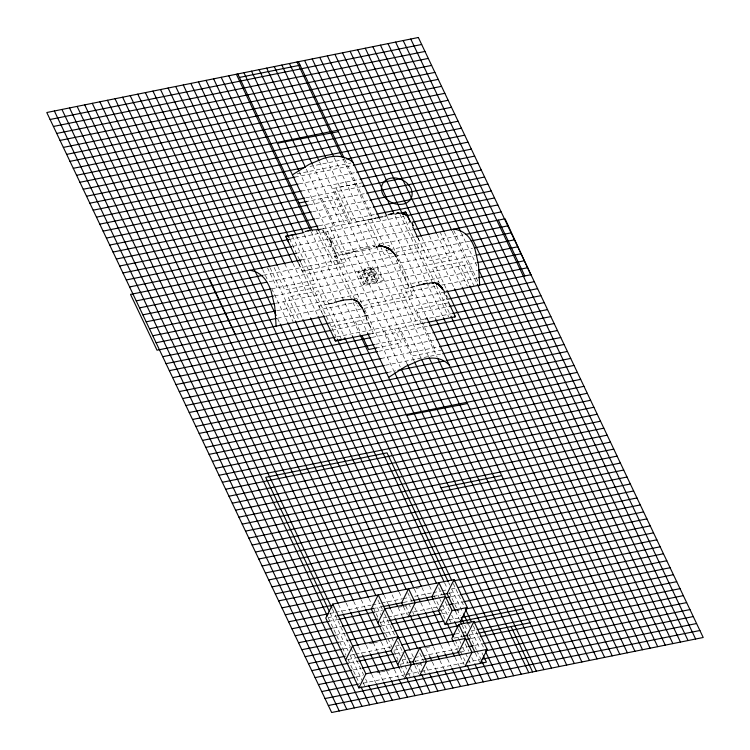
<?xml version="1.0" encoding="UTF-8"?>
<svg xmlns="http://www.w3.org/2000/svg" width="750" height="750" viewBox="0 0 750 750"><rect width="100%" height="100%" fill="white"/><g stroke="black" fill="none" stroke-linecap="round" stroke-linejoin="round"><path stroke-width="0.56" stroke-dasharray="3.75 2.81" d="M357.928 272.372L377.381 268.444L383.175 280.65L363.731 284.578L357.928 272.372L358.528 271.163L371.803 268.481L377.597 280.697L376.997 281.897L371.203 269.691M362.016 274.406L375.778 271.631L379.097 278.606L365.334 281.391L362.016 274.406L365.006 268.397L372.591 266.859L375.9 273.844L372.909 279.853L369.6 272.878L372.591 266.859M363.731 284.578L364.322 283.369L358.528 271.163M365.334 281.391L368.316 275.372L365.006 268.397M353.925 251.597L372.244 246.797M355.369 251.147L334.425 256.284L354.703 298.969M332.344 302.953L325.509 304.716M414.356 286.388L407.522 288.159M346.781 253.65L349.594 252.9L348.197 253.266M329.381 303.778L330.356 303.525L328.406 304.031M411.394 287.222L412.369 286.969L410.419 287.475M366.778 247.922L363.975 248.644M375.347 218.203L376.312 217.969L368.709 219.544M374.4 218.391L376.312 217.969M342.619 254.625L378.103 247.462M298.594 263.316L302.316 271.172L311.794 269.25M322.716 228.825L323.663 228.637M391.903 253.078L384.328 254.616L381.019 247.631M438.797 281.841L436.903 282.225M363.731 305.4L412.866 295.491L395.578 259.069M426.928 322.462L417.45 324.375L400.884 289.5L415.106 286.622M309.909 166.425L344.306 159.488M297.019 173.887L350.794 163.031M294.872 177.112L352.209 165.534M299.325 183.853L355.519 172.509M301.491 191.062L358.837 179.484M356.391 183.806L333.647 188.391L350.203 223.275M305.953 197.812L361.003 186.694M305.222 201.778L331.762 196.416L345.009 224.325M309.262 204.787L365.456 193.444M312.581 211.762L368.775 200.419M315.891 218.737L372.084 207.394M319.2 225.712L375.394 214.369M322.594 228.853L375.609 218.147M289.256 239.409L323.663 232.463M324.806 232.228L403.941 216.253M292.575 246.384L410.691 222.534M295.884 253.359L412.856 229.744M301.491 259.875L415.678 236.822M387.656 245.531L389.016 245.259L389.616 246.516M263.512 275.184L388.519 249.947M389.662 249.713L463.059 234.9M302.316 271.172L346.406 262.275L329.85 227.391M395.7 252.309L422.231 246.956L421.819 246.084M269.119 281.7L394.125 256.462M395.269 256.228L469.809 241.181M271.659 288.834L472.575 248.269M368.316 275.372L375.9 273.844M274.603 295.884L475.294 255.366M364.322 283.369L377.597 280.697M275.616 303.319L476.672 262.725M276.637 310.763L477.328 270.244M334.041 302.991L318.872 306.056L321.778 312.159M354.891 298.781L356.784 298.406L357.619 300.141M277.659 318.197L355.641 302.456M360.225 301.528L437.062 286.012M441.647 285.094L477.197 277.913M325.528 316.181L443.325 292.397M329.906 322.941L363.609 316.134M364.744 315.909L444.834 299.738M331.022 326.541L364.2 319.838M447.628 303L416.016 309.375L435.891 351.234M332.316 330.103L448.144 306.713M336.778 336.844L425.081 319.012M429.666 318.094L451.453 313.688M369.938 333.975L427.059 322.444M372.197 337.341L428.391 325.997M375.516 344.316L431.709 332.972M375.919 348.056L401.325 342.928L394.697 328.978M378.825 351.291L435.019 339.947M380.991 358.5L438.328 346.922M442.069 349.988L413.137 355.828L399.891 327.928M385.453 365.241L441.647 353.897M387.619 372.45L395.644 370.828M416.006 588.431L419.447 587.737M329.869 613.472L334.462 612.544M335.606 612.309L371.156 605.138M372.3 604.903L380.334 603.281M381.478 603.047L402.122 598.884M403.266 598.65L410.147 597.263M414.731 596.334L431.934 592.866M433.087 592.631L441.112 591.009M442.256 590.775L446.85 589.856M451.434 588.928L456.019 588M328.041 617.663L336.525 615.947M372.694 608.644L382.997 606.562M403.603 602.409L412.828 600.544M433.622 596.344L442.978 594.459M448.697 593.306L453.281 592.378M328.594 621.375L338.916 619.284M374.466 612.112L382.5 610.491M398.55 607.247L401.991 606.553M403.144 606.319L406.584 605.625M451.303 596.597L459.337 594.975M333.056 628.116L341.081 626.494M386.953 617.231L382.369 618.159L393.844 642.225M388.106 617.006L438.562 606.816M439.706 606.581L447.741 604.959M454.622 603.572L462.647 601.95M380.138 622.434L388.65 620.719M440.156 610.312L444.731 609.394M335.222 635.325L345.544 633.244M381.094 626.062L390.272 624.216M441.872 613.791L448.753 612.403M455.634 611.016L459.075 610.322M339.684 642.075L347.709 640.453M385.556 632.812L393.581 631.191M448.631 620.072L460.097 617.756M342.994 649.05L349.875 647.653M369.366 643.725L372.806 643.031M373.959 642.797L377.4 642.103M466.847 624.038L470.287 623.344M350.897 655.097L354.337 654.403M355.481 654.169L391.031 646.997M395.616 646.069L400.209 645.141M455.25 634.031L460.988 632.869M462.131 632.634L466.716 631.716M471.309 630.788L474.75 630.094M347.916 659.522L356.372 657.816M393.909 650.231L397.322 649.547M453.975 638.109L462.638 636.356M468.816 635.109L477.703 633.319M349.622 663L357.647 661.378M395.494 653.738L402.375 652.35M426.45 647.484L429.891 646.791M471.178 638.456L479.203 636.834M352.931 669.975L360.956 668.353M402.244 660.019L406.828 659.091M407.981 658.866L413.709 657.703L410.634 651.328M414.853 657.478L421.734 656.081M422.887 655.856L458.438 648.675M459.581 648.441L467.606 646.819M474.488 645.431L482.522 643.809M399.928 664.312L408.281 662.625M414.778 661.312L424.303 659.391M460.059 652.172L464.606 651.253M356.241 676.95L363.122 675.562M376.884 672.788L380.325 672.094M381.469 671.859L384.909 671.166M386.062 670.931L389.503 670.237M418.172 664.453L421.613 663.759M362.991 683.231L405.431 674.672M406.575 674.438L420.338 671.663M421.481 671.428L465.056 662.625M466.209 662.4L479.972 659.616M339.281 263.709L340.228 263.522L336.084 254.794M372.403 333.469L373.35 333.281L369.619 325.434L370.041 326.306M339.825 187.144L362.653 182.719M356.391 222.028L375.797 218.269M334.425 256.284L336.572 256.884M411.094 294.131L412.866 295.491M397.106 258.347L409.294 287.953M367.762 219.731L379.772 245.016M461.278 232.922L477.356 266.784M453.684 230.297L478.172 281.878M452.184 231.281L476.803 283.134M474.103 286.181L462.506 261.769L432.178 267.891L439.416 283.153M444.6 232.809L469.219 284.662M457.978 266.503L467.419 286.388M440.016 231.9L451.613 256.322L428.859 260.916L417.272 236.494M437.025 234.338L461.634 286.191M429.441 235.875L454.059 287.719M421.856 237.403L446.475 289.256M445.012 294.919L445.425 295.791M403.219 215.653L434.372 281.259M436.378 285.497L450.441 315.122M399.994 214.388L448.706 316.978M395.138 216.131L426.281 281.737M426.788 282.797L442.866 316.65M387.047 216.6L435.778 319.247M379.134 217.434L426.45 317.1M344.812 159.412L372.956 218.681M343.247 159.347L383.944 245.062M385.95 249.291L437.194 357.225M334.153 157.706L429.113 357.694M326.569 159.234L421.134 358.397M336.038 187.912L352.594 222.797M319.491 161.822L413.944 360.759M368.203 273.159L371.512 280.134M364.116 271.116L369.909 283.331M312.9 165.45L407.062 363.759M321.788 198.431L335.044 226.341M384.722 330.984L391.35 344.944M306.337 169.116L400.284 366.994M299.259 171.703L331.406 239.428M331.913 240.487L362.559 305.034M364.566 309.272L394.209 371.7M323.766 232.088L332.803 251.119M334.809 255.347L338.822 263.803M356.484 302.738L357.084 303.994M319.303 231.441L367.209 332.344M316.078 230.166L332.644 265.05M355.35 321.628L361.031 333.591M311.222 231.909L359.447 333.497M304.134 234.497L352.369 336.084M296.559 236.034L344.288 336.553M292.434 236.1L315.122 283.875L284.784 290.006L273.197 265.584M341.616 339.694L318.431 290.859L288.094 296.981L299.691 321.394M289.472 238.622L299.025 258.722M301.031 262.959L328.659 321.159M329.166 322.219L335.7 335.972M453.253 583.584L464.306 606.863M473.353 625.913L483.9 648.131M298.8 263.775L323.344 315.478M448.762 582.863L449.766 584.981M451.772 589.209L463.087 613.05M468.422 624.272L469.838 627.263M471.731 631.247L480.019 648.703M481.988 652.837L482.962 654.909M292.941 263.428L317.559 315.281M444.666 582.994L447.178 588.291M449.194 592.519L456.722 608.391M457.228 609.45L460.247 615.797M464.766 625.322L467.278 630.619M469.284 634.847L476.316 649.659M476.822 650.719L480.844 659.184M455.438 611.194L459.366 619.462M462.15 625.341L466.163 633.797M475.312 653.053L479.728 662.353M284.859 263.906L309.975 316.809M438.591 587.7L442.106 595.106M445.125 601.462L449.644 610.988M451.659 615.216L454.172 620.503M458.184 628.969L462.206 637.434M465.216 643.791L468.741 651.197M471.75 657.544L474.262 662.831M438.113 595.444L439.584 598.538M440.006 599.428L441.056 601.641M442.847 605.409L448.903 618.178M449.4 619.209L451.359 623.344M457.987 637.294L459.459 640.397M459.947 641.428L460.931 643.5M462.891 647.634L470.756 664.209M277.781 266.494L302.4 318.347M429.506 586.059L432.019 591.347M434.025 595.584L438.544 605.109M440.559 609.338L445.575 619.922M455.128 640.022L458.644 647.438M460.65 651.666L465.675 662.25M433.819 600.675L437.822 609.094M453.769 642.684L457.2 649.913M460.144 656.119L464.109 664.462M270.197 268.022L294.816 319.875M421.922 587.587L425.934 596.053M428.447 601.35L432.469 609.816M448.041 642.619L452.062 651.084M455.081 657.431L459.094 665.897M267.506 267.881L276.947 287.766M283.575 301.716L293.512 322.641M262.613 269.55L267.638 280.134M271.659 288.6L287.231 321.403M414.337 589.125L418.856 598.641M420.872 602.878L424.884 611.344M440.963 645.206L444.478 652.612M447.497 658.959L451.519 667.425M277.641 318.703L279.647 322.931M407.756 592.772L412.284 602.297M414.797 607.584L417.3 612.872M433.378 646.734L436.894 654.141M439.913 660.487L443.934 668.953M408.722 603.553L410.616 607.547M412.509 611.531L413.934 614.522M399.169 592.181L402.188 598.528M405.703 605.944L408.712 612.291M425.794 648.263L429.816 656.728M432.328 662.025L436.35 670.491M403.491 606.797L407.278 614.775M392.091 594.769L395.606 602.184M398.119 607.472L402.141 615.938M419.719 652.969L423.741 661.434M426.253 666.731L428.766 672.019M420.056 662.428L421.95 666.422M423.844 670.406L425.259 673.397M384.009 595.247L388.022 603.713M391.041 610.059L394.556 617.466M414.15 658.734L415.659 661.912M416.156 662.972L420.178 671.438M414.825 665.672L418.612 673.641M377.925 599.953L382.453 609.478M384.459 613.706L395.006 635.925M397.519 641.222L402.047 650.747M404.053 654.975L408.075 663.441M410.587 668.728L413.597 675.084M377.447 607.688L380.756 614.663M395.831 646.406L400.266 655.744M402.225 659.878L406.781 669.478M408.609 673.322L410.081 676.416M368.841 598.303L371.353 603.6M373.359 607.828L377.878 617.353M379.894 621.591L387.431 637.463M387.928 638.522L391.95 646.987M393.956 651.216L397.978 659.681M400.491 664.969L405.009 674.494M386.175 640.331L390.15 648.703M399.975 669.394L403.444 676.706M361.256 599.841L365.278 608.306M381.356 642.169L384.872 649.575M394.416 669.675L398.438 678.141M353.672 601.369L357.694 609.834M373.266 642.638L377.288 651.103M386.831 671.213L390.853 679.678M346.088 602.897L350.109 611.362M366.188 645.225L369.703 652.631M378.75 671.681L383.269 681.206M338.503 604.434L342.525 612.9M358.603 646.763L362.119 654.169M371.663 674.269L375.684 682.734M332.428 609.141L350.522 647.231M351.019 648.291L363.581 674.747M365.587 678.975L368.1 684.263M329.944 612.647L348.009 650.7M350.016 654.928L362.559 681.356M363.066 682.406L365.072 686.634M328.369 618.075L345.947 655.116M347.963 659.344L359.513 683.681M357.675 305.25L358.275 306.506M419.334 240.853L418.144 238.125M369.637 325.387L370.453 327.178M337.331 257.409L336.131 254.681M377.447 246.206L376.181 246.291L377.428 246.225M398.353 260.766L397.725 259.566L398.353 260.766"/><path stroke-width="1.12" d="M460.341 621.534L467.316 607.491L454.069 579.591L332.738 604.087L325.772 618.122L358.894 687.891L486.403 662.147L483.459 655.941M345.647 659.981L352.613 645.938L398.109 636.759L391.144 650.794L399.478 668.362M377.887 622.884L384.862 608.85L445.519 596.606L438.553 610.641M358.894 687.891L365.859 673.847L332.738 604.087M408.225 616.763L415.191 602.728L408.562 588.769L401.597 602.812L403.022 605.803M397.762 664.744L404.738 650.709L465.394 638.466L458.428 652.5M404.391 678.703L411.356 664.659L378.234 594.9L371.269 608.934L385.678 639.281M454.069 579.591L447.094 593.625L455.128 610.538M419.559 675.637L426.525 661.603L419.897 647.644L412.931 661.688L414.347 664.678M523.397 608.803L445.181 624.591L452.147 610.556L438.9 582.647L431.934 596.691L433.406 599.784M480.216 663.394L487.191 649.35L473.934 621.45L458.775 624.506L451.8 638.55L453.272 641.644M466.969 635.484L473.934 621.45M465.056 666.45L472.022 652.416L458.775 624.506M388.622 377.4L405.525 366.497L420.159 360.159A28.003 12.394 -25.4 0 1 429.741 358.219C436.847 357.497 444.469 359.644 449.269 365.156M292.444 174.816L309.084 164.419L323.569 158.391A30.581 13.537 -25.4 0 1 333.131 156.469C340.228 155.738 347.916 157.378 353.081 162.572M334.322 302.391L344.025 300L351.112 299.447M416.334 285.834L427.884 283.153M305.147 231.544L309.009 230.625M388.134 214.725L392.916 213.684M308.053 230.831L309.956 230.419M390.066 214.266L391.969 213.863M341.184 300.591L343.087 300.188M423.188 284.034L425.091 283.622M286.697 236.1L295.238 234.375M404.728 212.269L405.675 212.081L410.184 221.569M344.916 339.019L335.438 340.941L323.391 315.572M239.419 77.447L300.084 65.203M50.1 119.494L421.669 44.475M53.409 126.469L424.978 51.45M56.728 133.444L428.287 58.425M60.038 140.428L431.606 65.409M63.347 147.403L434.916 72.384M66.666 154.378L438.225 79.359M69.975 161.353L441.534 86.334M73.284 168.328L444.853 93.309M76.603 175.303L448.163 100.284M79.912 182.287L451.472 107.269M83.222 189.262L454.791 114.244M86.541 196.237L458.1 121.219M89.85 203.212L461.409 128.194M93.159 210.188L305.316 167.353M346.603 159.019L464.728 135.169M96.469 217.162L294.872 177.112M353.353 165.3L468.038 142.144M99.787 224.147L298.181 184.088M356.672 172.275L471.347 149.128M103.097 231.122L301.491 191.062M359.981 179.259L474.666 156.103M106.406 238.097L304.809 198.038M362.147 186.459L477.975 163.078M299.044 203.025L307.003 201.422M109.725 245.072L308.119 205.013M366.609 193.209L481.284 170.053M113.034 252.047L311.428 211.997M369.919 200.184L484.603 177.028M116.344 259.022L314.747 218.972M373.228 207.159L487.913 184.003M119.662 266.006L318.056 225.947M376.547 214.134L491.222 190.988M298.181 262.444L285.75 236.287L303.947 232.613M317.597 229.856L321.45 229.088M377.241 217.819L382.931 216.666M384.825 216.281L385.772 216.094M395.25 214.181L396.197 213.994M399.037 213.422L405.675 212.081M122.972 272.981L289.256 239.409M406.228 215.784L494.541 197.963M126.281 279.956L291.422 246.609M411.834 222.3L497.85 204.938M129.6 286.931L295.641 253.406M501.159 211.912L413.953 229.519L413.541 228.647M301.491 259.875L130.519 294.394L157.022 350.203L324.862 316.294M416.166 236.719L505.059 218.775L530.812 274.734M136.219 300.881L262.369 275.419M465.356 234.431L507.787 225.862M139.537 307.866L266.831 282.159M470.963 240.947L511.097 232.847M142.847 314.841L270.516 289.059M474.272 247.922L514.406 239.822M146.156 321.816L273.45 296.109M476.438 255.131L517.725 246.797M149.466 328.791L274.847 303.478M477.459 262.575L521.034 253.772M152.784 335.766L275.494 310.997M478.472 270.009L524.344 260.747M428.372 283.95L429.328 283.753M434.062 282.797L435.009 282.609M351.103 299.55L352.997 299.166M156.094 342.741L276.506 318.431M478.35 277.678L527.663 267.722M443.812 292.303L530.972 274.706M162.722 356.7L328.762 323.175M364.556 315.947L366.853 315.487M534.281 281.681L447.084 299.288L446.663 298.406M166.031 363.675L331.172 330.328M449.288 306.488L537.6 288.656M169.341 370.65L335.634 337.078M425.081 319.012L427.378 318.553M452.606 313.463L540.909 295.631M369.938 333.975L335.438 340.941L334.2 338.316M427.566 322.341L455.363 316.725L448.322 301.894M172.659 377.625L371.053 337.575M429.544 325.763L544.219 302.606M175.969 384.6L374.363 344.55M432.853 332.738L547.537 309.581M376.566 347.925L368.597 349.537L361.978 335.578M179.278 391.575L377.681 351.525M436.163 339.713L550.847 316.566M182.597 398.559L380.991 358.5M439.481 346.688L554.156 323.541M185.906 405.534L384.3 365.475M442.791 353.672L557.466 330.516M189.216 412.509L387.619 372.45M397.941 370.369L443.812 361.106M446.1 360.647L560.784 337.491M192.534 419.484L564.094 344.466M195.844 426.459L567.403 351.441M199.153 433.434L570.722 358.425M202.463 440.419L574.031 365.4M205.781 447.394L577.341 372.375M209.091 454.369L580.659 379.35M212.4 461.344L583.969 386.325M215.719 468.319L587.278 393.3M219.028 475.294L590.597 400.284M222.338 482.278L593.906 407.259M225.656 489.253L597.216 414.234M228.966 496.228L600.534 421.209M232.275 503.203L603.844 428.184M235.594 510.178L607.153 435.159M238.903 517.153L610.462 442.134M242.213 524.138L613.781 449.119M441.028 487.819L501.694 475.566M245.531 531.112L617.091 456.094M248.841 538.088L620.4 463.069M252.15 545.062L623.719 470.044M255.459 552.038L627.028 477.019M258.778 559.012L630.337 483.994M262.087 565.997L633.656 490.978M265.397 572.972L636.966 497.953M268.716 579.947L640.275 504.928M272.025 586.922L643.594 511.903M275.334 593.897L646.903 518.878M278.653 600.872L650.212 525.853M281.962 607.856L653.531 532.837M285.272 614.831L332.297 605.334M453.853 580.791L656.841 539.812M288.591 621.806L328.725 613.697M458.316 587.541L660.15 546.788M337.641 615.722L372.694 608.644M383.062 606.553L402.919 602.541M413.212 600.469L433.359 596.4M443.531 594.347L447.863 593.475M291.9 628.781L328.594 621.375M338.916 619.284L374.466 612.112M445.575 597.759L450.159 596.831M460.481 594.75L663.459 553.762M295.209 635.756L331.913 628.35M342.234 626.269L377.784 619.087M448.884 604.734L453.469 603.806M463.791 601.725L666.778 560.737M389.128 620.616L439.116 610.528M452.147 610.556L467.316 607.491M298.528 642.731L335.222 635.325M346.688 633.009L381.094 626.062M391.416 623.981L440.728 614.025M465.956 608.934L670.087 567.712M301.837 649.716L338.531 642.3M348.853 640.219L384.403 633.038M394.725 630.956L444.037 621M461.241 617.531L673.397 574.697M305.147 656.691L341.85 649.275M398.044 637.931L458.822 625.659M473.728 622.65L676.716 581.672M308.466 663.666L345.159 656.259M401.353 644.906L454.106 634.256M477.037 629.625L680.025 588.647M357.019 657.684L391.631 650.691M463.397 636.206L467.738 635.334M478.837 633.084L530.025 622.753M311.775 670.641L348.469 663.234M358.791 661.144L394.341 653.972M465.441 639.619L470.034 638.691M480.356 636.609L683.334 595.622M315.084 677.616L351.788 670.209M362.1 668.128L397.659 660.947M468.759 646.594L473.344 645.666M483.666 643.584L686.653 602.597M409.359 662.409L413.691 661.528M424.8 659.288L458.925 652.397M365.859 673.847L487.191 649.35M318.394 684.591L355.097 677.184M485.831 650.794L689.963 609.572M321.713 691.575L358.406 684.159M482.259 659.156L693.272 616.556M325.022 698.55L696.591 623.531M328.331 705.525L699.9 630.506M454.416 316.913L455.363 316.725L454.941 315.853M406.65 415.406L467.484 403.528M277.425 143.222L338.419 131.672M373.575 246.591L374.887 246.412M312.75 229.95L317.156 229.65M396.562 213.197L398.316 213.103L397.444 213.131M429.684 282.966L433.134 282.891M399.169 213.094L397.444 213.141L398.316 213.103M397.444 213.141L398.316 213.103M433.106 282.975L432.244 282.984L433.959 282.947M378.272 246.188C386.109 245.241 393.094 250.387 396.459 257.194M378.694 246.169L382.294 246.319L378.694 246.169L382.284 246.347L379.913 246.178M453.188 229.247C460.434 229.378 466.997 233.822 470.7 239.916A26.062 11.456 78.6 0 1 474.881 248.737L478.463 264.506L479.672 285.038M381.122 246.216L383.409 246.525M249.656 270.338C256.903 270.909 263.109 275.747 266.775 281.822A28.228 12.412 78.6 0 1 270.956 290.625L274.688 306.094L276.15 326.128M391.256 250.444L387.647 247.866L383.438 246.488L389.597 248.953L393.881 253.369M383.438 246.488L387.647 247.866L390.431 249.666L388.622 248.381M384.544 246.75L390.422 249.694L386.663 247.397M442.331 288.319L439.622 285.244L436.294 283.378L439.041 284.7L441.825 287.625L439.078 284.644L436.322 283.341L439.641 285.216L441.825 287.634L439.041 284.7L435.553 283.172M354.309 299.897L357.647 301.734L354.253 299.981M355.022 300.169L353.541 299.728L355.669 300.553M435.534 283.2L439.641 285.216L441.272 287.053L438.366 284.344L442.303 288.375M436.266 283.425L440.212 285.769L439.022 284.747M403.2 213.581L405.272 214.528L403.912 213.853M436.322 283.341L437.747 283.894M403.172 213.619L405.891 214.978L403.941 213.797L405.3 214.472M403.884 213.891L404.559 214.238M390.413 249.769L387.647 247.866L390.413 249.741L387.75 247.744L389.597 248.953M389.541 248.991L387.666 247.847L390.403 249.778L387.647 247.866L390.403 249.778M355.734 300.459L357.028 301.256M356.381 300.853L357.628 301.772M438.431 284.241L441.741 287.831L440.766 286.378L441.272 287.053M439.041 284.7L440.222 285.759M392.1 251.222L393.647 253.041M359.812 304.191L359.288 303.534L362.213 307.884L358.753 302.916L362.213 307.884L365.119 313.978M358.753 302.925L359.766 304.312M394.369 254.006L395.784 256.088M442.819 289.022L444.225 291.328M359.7 304.462L359.25 303.666L360.15 305.269M329.091 238.116L331.603 243.3M411.975 223.209L413.212 225.844L412.397 224.072M285.75 236.287L288.656 242.391M406.088 212.953L409.397 219.919M325.734 232.997L326.559 234.741M358.444 301.884L358.856 302.756M498.291 220.134L524.794 275.953M410.766 39.028L695.625 639.009M403.191 40.566L688.05 640.547M395.606 42.094L680.466 642.075M388.022 43.622L672.881 643.603M380.438 45.159L665.297 645.141M372.853 46.688L460.772 231.862M478.856 269.962L657.712 646.669M365.269 48.216L451.688 230.222M477.309 284.184L650.128 648.197M357.694 49.744L444.103 231.75M469.725 285.722L642.544 649.734M350.109 51.281L436.519 233.287M462.141 287.25L634.969 651.262M342.525 52.809L428.934 234.816M454.556 288.778L627.384 652.791M334.941 54.337L421.35 236.344M446.972 290.316L619.8 654.319M409.819 220.791L410.231 221.662M412.716 226.903L413.128 227.775M414.188 230.006L417.694 237.384M442.106 288.816L442.528 289.688M444.178 293.175L444.591 294.047M327.356 55.875L402.712 214.594M450.947 316.181L612.216 655.856M319.772 57.403L394.125 214.012M443.363 317.709L604.631 657.384M312.188 58.931L386.719 215.906M435.778 319.247L597.047 658.913M304.613 60.469L379.481 218.156M426.694 317.597L589.472 660.45M298.425 61.716L344.306 158.353M297.028 61.997L342.244 157.228M437.7 358.284L581.887 661.978M289.444 63.525L333.656 156.647M429.113 357.694L574.303 663.506M281.859 65.053L326.072 158.175M421.528 359.231L566.719 665.044M274.275 66.591L318.994 160.762M414.45 361.819L559.134 666.572M266.691 68.119L312.403 164.391M407.362 364.406L551.55 668.1M259.106 69.647L305.334 167.006M401.288 369.113L543.966 669.628M251.531 71.184L298.753 170.653M394.716 372.759L536.391 671.166M327.394 236.484L327.806 237.356M331.116 244.331L331.528 245.203M332.775 247.819L333.188 248.691M333.6 249.562L334.847 252.178M335.259 253.05L335.672 253.922M366.309 318.45L367.134 320.194M368.381 322.819L369.206 324.562M322.762 229.978L323.766 232.088M511.069 626.578L532.594 671.925M243.947 72.713L318.994 230.784M367.5 332.916L528.806 672.694M237.759 73.959L312.291 230.934M236.363 74.241L310.716 230.85M359.953 334.556L521.222 674.222M228.778 75.778L303.131 232.387M352.369 336.084L513.638 675.759M221.194 77.306L296.053 234.975M344.784 337.613L506.053 677.288M213.609 78.834L288.975 237.562M299.522 259.781L300.525 261.9M337.2 339.15L451.753 580.406M465.309 608.981L471.347 621.675M485.409 651.309L498.469 678.816M448.256 581.803L387.028 452.85L265.706 477.347L329.438 611.587M463.584 614.081L467.944 623.269M206.034 80.372L292.444 262.369M318.066 316.341L444.169 581.944M461.25 617.916L463.762 623.212M481.341 660.244L490.894 680.353M460.144 621.112L461.653 624.281M466.669 634.847L474.825 652.022M198.45 81.9L284.859 263.906M310.481 317.869L436.584 583.472M454.669 621.562L457.688 627.909M474.769 663.891L483.309 681.881M190.866 83.428L277.275 265.434M302.897 319.397L429 585M447.084 623.1L453.619 636.853M467.184 665.419L475.725 683.409M438.309 610.125L445.181 624.591M457.697 650.953L459.844 655.491M183.281 84.956L269.691 266.962M295.312 320.934L421.416 586.528M426.441 597.112L427.95 600.291M432.975 610.875L448.041 642.619M452.569 652.144L454.575 656.372M459.6 666.956L468.141 684.947M175.697 86.494L262.106 268.5M287.738 322.462L413.831 588.066M418.856 598.641L420.366 601.819M425.391 612.403L440.466 644.147M444.984 653.672L446.991 657.9M452.016 668.484L460.556 686.475M168.112 88.022L276.131 315.525M280.153 323.991L406.247 589.594M417.806 613.931L432.881 645.675M437.4 655.2L439.406 659.438M444.431 670.012L452.972 688.003M160.528 89.55L398.672 591.122M410.222 615.459L425.297 647.212M429.816 656.728L431.831 660.966M436.847 671.55L445.387 689.531M152.953 91.087L391.088 592.659M396.112 603.234L397.613 606.413M402.638 616.997L417.712 648.741M429.272 673.078L437.812 691.069M145.369 92.616L383.503 594.188M388.528 604.772L390.534 609M395.062 618.525L410.128 650.269M421.688 674.606L430.228 692.597M137.784 94.144L375.919 595.716M414.103 676.144L422.644 694.125M130.2 95.681L368.334 597.253M406.519 677.672L415.059 695.662M122.616 97.209L360.75 598.781M365.775 609.366L380.85 641.109M385.369 650.634L393.909 668.616M398.934 679.2L407.475 697.191M115.031 98.737L353.175 600.309M358.191 610.894L373.266 642.638M377.784 652.163L386.325 670.153M391.35 680.728L399.891 698.719M107.456 100.266L345.591 601.847M350.616 612.422L365.681 644.166M370.209 653.691L378.75 671.681M383.766 682.266L392.306 700.256M99.872 101.803L338.006 603.375M343.031 613.959L358.097 645.703M362.625 655.228L371.166 673.209M376.191 683.794L384.731 701.784M92.287 103.331L331.931 608.081M368.606 685.322L377.147 703.312M84.703 104.859L327.356 615.956M361.022 686.859L369.562 704.841M77.119 106.397L361.978 706.378M69.534 107.925L354.394 707.906M61.95 109.453L346.809 709.434M54.375 110.991L339.234 710.972M209.222 278.503L235.322 334.397M364.331 312.159L363.506 310.397M331.209 242.4L330.384 240.628M446.344 295.603L447.131 297.422M366.262 316.809L366.637 317.756M418.35 37.5L46.791 112.519L331.65 712.5L703.209 637.481L418.35 37.5M357.009 301.303L356.353 300.9L356.981 301.341M384.778 197.278A15.994 12.506 26.4 0 0 411.103 198.328A15.994 12.506 26.4 0 0 394.491 177.928A15.994 12.506 26.4 0 0 384.778 197.278"/></g></svg>
